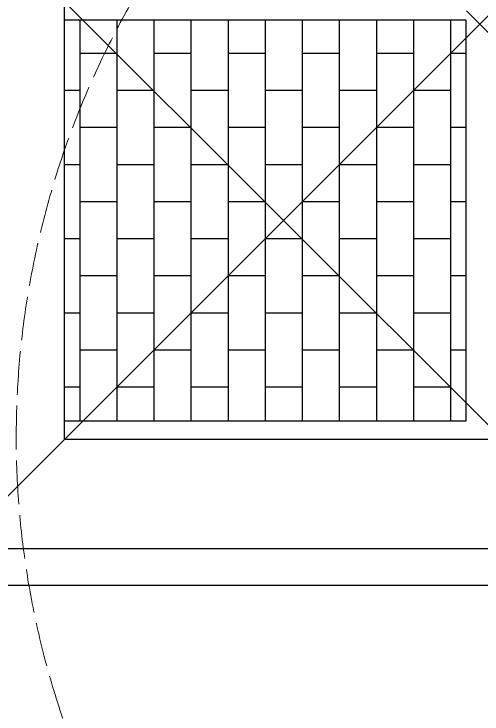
# Model space of a CAD drawing. Header units: millimetres. Extents: x 163705 to 1616509, y 81827 to 302547.
# Drawn here: x 248522 to 249804, y 152331 to 154248 of the extents above; entities that cross this region are included whole.
import ezdxf

# ---------------------------------------------------------------- set-up
doc = ezdxf.new("R2010")
doc.units = ezdxf.units.MM
doc.header["$LTSCALE"] = 10
doc.linetypes.add('ACAD_ISO02W100', pattern=[15, 12, -3])
doc.layers.add('1-虚线', color=8, linetype='ACAD_ISO02W100', lineweight=0)

# ---------------------------------------------------------------- blocks, each defined once
blk = doc.blocks.new('G$C2612153E')
h = blk.add_hatch()
h.set_pattern_fill('AR-B816', color=256, scale=0.5, style=0)
h.set_pattern_definition([(0, (-87769.33, -133691.2), (0, 101.6), []), (90, (-87769.33, -133691.2), (-101.6, 101.6), [101.6, -101.6])])
h.paths.add_polyline_path([(2177.8, 4444.2), (2177.8, 5544.2), (3277.8, 5544.2), (3277.8, 4444.2)], flags=0)
for p, q in [((1827.8, 5844.2), (3727.8, 3944.2)), ((1827.8, 4044.2), (3627.8, 5844.2))]:
    blk.add_line(p, q)
for points in [[(1727.8, 5944.2), (3727.8, 5944.2), (3727.8, 3944.2), (1727.8, 3944.2)], [(1827.8, 5844.2), (3627.8, 5844.2), (3627.8, 4044.2), (1827.8, 4044.2)], [(2127.8, 5544.2), (3327.8, 5544.2), (3327.8, 4344.2), (2127.8, 4344.2)], [(2177.8, 5544.2), (3277.8, 5544.2), (3277.8, 4444.2), (2177.8, 4444.2)]]:
    blk.add_lwpolyline(points, close=True)
blk = doc.blocks.new('A$C285bc443')
at = {"layer": '1-虚线'}
blk.add_lwpolyline([(2418.3, 1273.9), (721.3, -423.2), (2418.3, -2120.2, -2.414214)], format="xyb", close=True, dxfattribs=at)
blk = doc.blocks.new('A$C790c3438')
at = {"rotation": 90}
for name, p in [('G$C2612153E', (9059.6, 11948.9)), ('A$C285bc443', (5360.4, 13363))]:
    blk.add_blockref(name, p, dxfattribs=at)

msp = doc.modelspace()

# ---------------------------------------------------------------- block references
msp.add_blockref('A$C790c3438', (245144.313, 139006.156))

doc.saveas('drawing.dxf')
